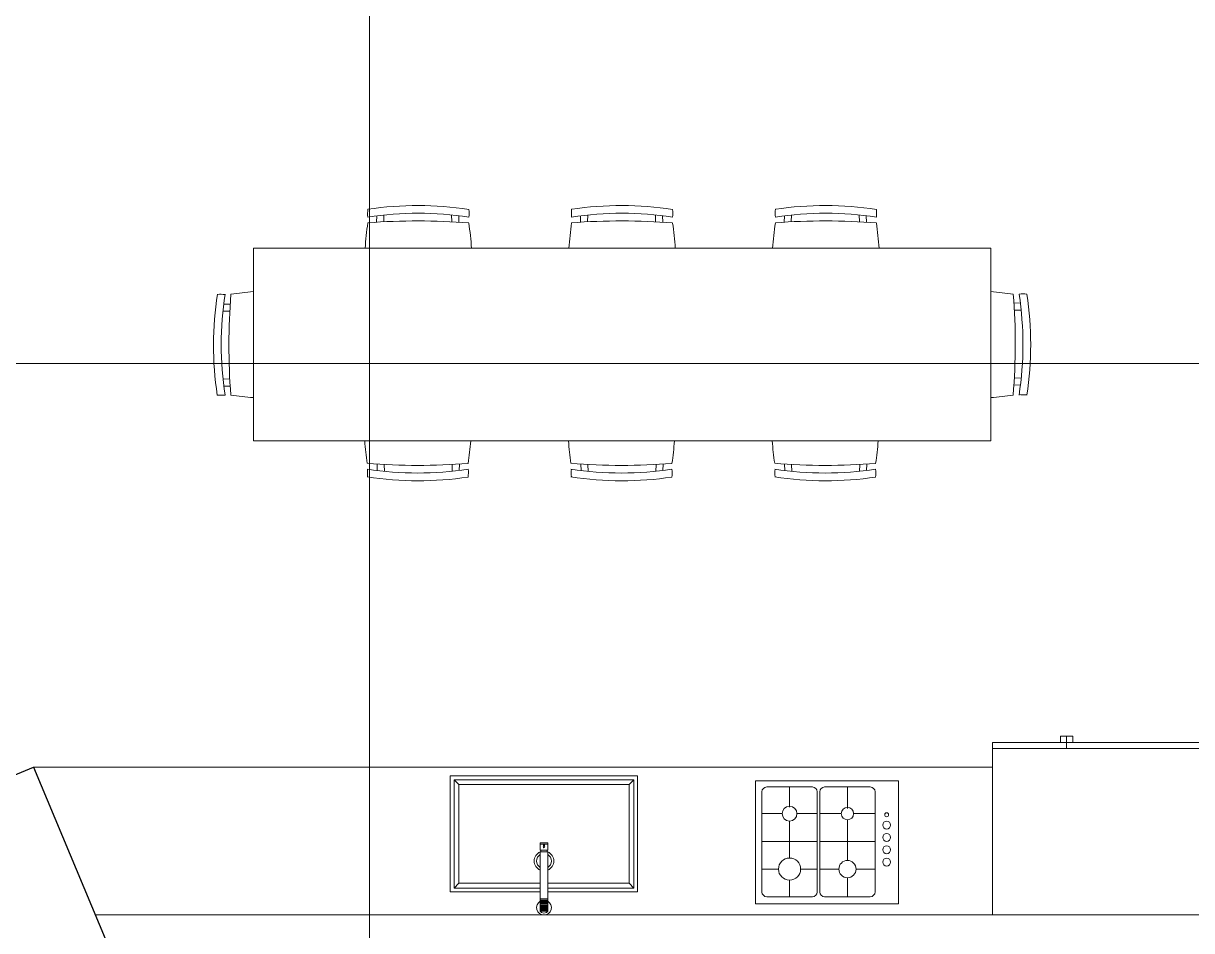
# Model space of a CAD drawing. Header units: millimetres. Extents: x 19901 to 56688, y 13732 to 29551.
# Drawn here: x 44345.3 to 44819.3, y 22494 to 22862.2 of the extents above; entities that cross this region are included whole.
import ezdxf

# ---------------------------------------------------------------- set-up
doc = ezdxf.new("R2010")
doc.units = ezdxf.units.MM
doc.layers.get('0').update_dxf_attribs({"lineweight": 18})
for name, color, linetype, lineweight in [('A-FURN', 9, 'Continuous', 13), ('MURO', 1, 'Continuous', 25), ('SEZIONI_medie_small_section', 2, 'Continuous', 9), ('Wall', 7, 'Continuous', 20)]:
    doc.layers.add(name, color=color, linetype=linetype, lineweight=lineweight)

# ---------------------------------------------------------------- blocks, each defined once
blk = doc.blocks.new('REF36T')
for p, q in [((0, -26.999999), (36, -26.999999)), ((11, -27.999999), (11, -28.999999)), ((12, -26.999999), (12, -28.999999)), ((13, -28.999999), (13, -27.999999)), ((11, -28.999999), (13, -28.999999))]:
    blk.add_line(p, q)
blk.add_lwpolyline([(0, -27.999999), (0, 0), (36, 0), (36, -27.999999)], close=True)

msp = doc.modelspace()

# ---------------------------------------------------------------- linework, layer by layer
at = {"layer": 'A-FURN'}
for p, q in [((44488.76, 22784.1), (44488.68, 22781.49)), ((44491.62, 22784.45), (44491.54, 22781.66)), ((44519.18, 22781.63), (44519.1, 22784.45)), ((44522.04, 22781.48), (44521.96, 22784.11)), ((44571.43, 22784.1), (44571.36, 22781.49)), ((44574.29, 22784.45), (44574.21, 22781.66)), ((44601.86, 22781.63), (44601.77, 22784.45)), ((44604.72, 22781.48), (44604.63, 22784.11)), ((44654.1, 22784.1), (44654.03, 22781.49)), ((44656.97, 22784.45), (44656.89, 22781.66)), ((44684.53, 22781.63), (44684.45, 22784.45)), ((44687.39, 22781.48), (44687.3, 22784.11)), ((44737.83, 22770.92), (44438.65, 22770.92)), ((44438.65, 22770.92), (44438.65, 22692.74)), ((44737.83, 22692.74), (44737.83, 22770.92)), ((44429.13, 22745.44), (44426.31, 22745.36)), ((44429.28, 22748.3), (44426.65, 22748.21)), ((44749.83, 22748.65), (44747.22, 22748.72)), ((44750.18, 22745.78), (44747.39, 22745.86)), ((44426.3, 22717.88), (44429.1, 22717.8)), ((44747.36, 22718.22), (44750.18, 22718.3)), ((44426.65, 22715.01), (44429.27, 22714.94)), ((44747.21, 22715.36), (44749.84, 22715.45)), ((44438.65, 22692.74), (44737.83, 22692.74)), ((44488.86, 22683.37), (44488.95, 22680.74)), ((44491.72, 22683.21), (44491.8, 22680.4)), ((44519.28, 22680.39), (44519.36, 22683.19)), ((44522.15, 22680.74), (44522.22, 22683.36)), ((44571.53, 22683.37), (44571.62, 22680.74)), ((44574.39, 22683.21), (44574.47, 22680.4)), ((44601.95, 22680.39), (44602.03, 22683.19)), ((44604.82, 22680.74), (44604.89, 22683.36)), ((44654.18, 22683.37), (44654.27, 22680.74)), ((44657.04, 22683.21), (44657.12, 22680.4)), ((44684.6, 22680.39), (44684.68, 22683.19)), ((44687.47, 22680.74), (44687.54, 22683.36)), ((44349.43, 22560.4), (44738.57, 22560.4)), ((44518.56, 22509.78), (44518.56, 22556.78)), ((44594.56, 22556.78), (44518.56, 22556.78)), ((44594.56, 22556.78), (44594.56, 22509.78)), ((44520.06, 22555.28), (44593.06, 22555.28)), ((44520.06, 22511.28), (44520.06, 22555.28)), ((44522.06, 22553.28), (44591.06, 22553.28)), ((44593.06, 22555.28), (44593.06, 22511.28)), ((44642.42, 22554.86), (44700.42, 22554.86)), ((44642.42, 22554.86), (44642.42, 22545.4)), ((44665.43, 22552.36), (44646.93, 22552.36)), ((44656.18, 22552.36), (44656.18, 22545.4)), ((44688.93, 22552.36), (44670.43, 22552.36)), ((44679.68, 22552.36), (44679.68, 22545.4)), ((44700.42, 22554.86), (44700.42, 22545.4)), ((44644.93, 22550.36), (44644.93, 22545.4)), ((44667.43, 22550.36), (44667.43, 22545.4)), ((44668.43, 22550.36), (44668.43, 22545.4)), ((44690.93, 22550.36), (44690.93, 22545.4)), ((44642.42, 22504.86), (44642.42, 22545.4)), ((44644.93, 22545.4), (44644.93, 22509.36)), ((44653.18, 22541.5), (44644.93, 22541.5)), ((44656.18, 22545.4), (44656.18, 22544.11)), ((44667.43, 22541.5), (44659.18, 22541.5)), ((44667.43, 22545.4), (44667.43, 22509.36)), ((44668.43, 22545.4), (44668.43, 22509.36)), ((44677.18, 22541.5), (44668.43, 22541.5)), ((44679.68, 22545.4), (44679.68, 22543.61)), ((44690.93, 22541.5), (44682.18, 22541.5)), ((44690.93, 22545.4), (44690.93, 22509.75)), ((44700.42, 22545.4), (44700.42, 22504.86)), ((44656.18, 22530.25), (44656.18, 22538.5)), ((44679.68, 22530.25), (44679.68, 22539)), ((44555.06, 22526.72), (44555.06, 22529.7)), ((44558.06, 22529.7), (44555.06, 22529.7)), ((44558.06, 22529.14), (44555.06, 22529.14)), ((44558.06, 22526.72), (44558.06, 22529.7)), ((44644.93, 22530.25), (44667.43, 22530.25)), ((44656.18, 22530.25), (44656.18, 22523.5)), ((44668.43, 22530.25), (44690.93, 22530.25)), ((44679.68, 22530.25), (44679.68, 22522.5)), ((44558.06, 22526.72), (44555.06, 22526.72)), ((44555.06, 22526.72), (44555.26, 22526.72)), ((44555.06, 22501.9), (44555.06, 22525.99)), ((44558.06, 22525.99), (44555.06, 22525.99)), ((44555.26, 22525.99), (44555.06, 22525.99)), ((44555.26, 22526.72), (44555.26, 22525.99)), ((44558.06, 22526.72), (44557.86, 22526.72)), ((44557.86, 22526.72), (44557.86, 22525.99)), ((44557.86, 22525.99), (44558.06, 22525.99)), ((44558.06, 22501.9), (44558.06, 22525.99)), ((44651.68, 22519), (44644.93, 22519)), ((44667.43, 22519), (44660.68, 22519)), ((44676.18, 22519), (44668.43, 22519)), ((44690.93, 22519), (44683.18, 22519)), ((44522.06, 22513.28), (44520.06, 22511.28)), ((44555.06, 22513.28), (44522.06, 22513.28)), ((44591.06, 22513.28), (44558.06, 22513.28)), ((44591.06, 22513.28), (44593.06, 22511.28)), ((44656.18, 22514.5), (44656.18, 22507.75)), ((44679.68, 22515.5), (44679.68, 22507.75)), ((44555.06, 22509.78), (44518.56, 22509.78)), ((44555.06, 22511.28), (44520.06, 22511.28)), ((44593.06, 22511.28), (44558.06, 22511.28)), ((44594.56, 22509.78), (44558.06, 22509.78)), ((44558.06, 22506.95), (44555.06, 22506.95)), ((44555.06, 22506.45), (44558.06, 22506.45)), ((44558.06, 22505.95), (44555.06, 22505.95)), ((44555.06, 22505.55), (44558.06, 22505.55)), ((44558.06, 22505.15), (44555.06, 22505.15)), ((44555.06, 22504.75), (44558.06, 22504.75)), ((44558.06, 22504.25), (44555.06, 22504.25)), ((44555.06, 22503.85), (44558.06, 22503.85)), ((44700.42, 22504.86), (44642.42, 22504.86)), ((44665.43, 22507.75), (44646.93, 22507.75)), ((44688.93, 22507.75), (44670.43, 22507.75)), ((44738.57, 22500.4), (44374.55, 22500.4)), ((44558.06, 22503.4), (44555.06, 22503.45)), ((44555.06, 22503.1), (44558.06, 22503.1)), ((44558.06, 22502.8), (44555.06, 22502.8)), ((44555.06, 22502.5), (44558.06, 22502.5)), ((44558.06, 22502.2), (44555.06, 22502.2)), ((44555.06, 22501.9), (44558.06, 22501.9))]:
    msp.add_line(p, q, dxfattribs=at)
for points in [[(44485.12, 22786.75, -0.076111), (44526.06, 22786.69, -3.508425)], [(44567.79, 22786.75, -0.076111), (44608.74, 22786.69, -3.508425)], [(44650.46, 22786.75, -0.076111), (44691.41, 22786.69, -3.508425)], [(44485.11, 22783.6, -0.076135), (44526.06, 22783.55, -3.508425)], [(44567.78, 22783.6, -0.076135), (44608.74, 22783.55, -3.508425)], [(44650.45, 22783.6, -0.076135), (44691.41, 22783.55, -3.508425)], [(44485.1, 22781.23, -0.040002), (44526.07, 22781.18, -3.508425)], [(44567.77, 22781.23, -0.040002), (44608.74, 22781.18, -3.508425)], [(44650.44, 22781.23, -0.040002), (44691.42, 22781.18, -3.508425)], [(44424.01, 22711.37, -0.076111), (44424.06, 22752.32, -3.508425)], [(44427.16, 22711.37, -0.076135), (44427.21, 22752.32, -3.508425)], [(44429.53, 22711.36, -0.040002), (44429.58, 22752.33, -3.508425)], [(44746.96, 22752.31, -0.040002), (44746.91, 22711.33, -3.508425)], [(44749.33, 22752.29, -0.076135), (44749.28, 22711.34, -3.508425)], [(44752.48, 22752.29, -0.076111), (44752.43, 22711.34, -3.508425)], [(44525.8, 22683.62, -0.040002), (44484.83, 22683.67, -3.508425)], [(44608.48, 22683.62, -0.040002), (44567.5, 22683.67, -3.508425)], [(44691.12, 22683.62, -0.040002), (44650.15, 22683.67, -3.508425)], [(44525.79, 22681.24, -0.076135), (44484.84, 22681.3, -3.508425)], [(44608.47, 22681.24, -0.076135), (44567.51, 22681.3, -3.508425)], [(44691.11, 22681.24, -0.076135), (44650.16, 22681.3, -3.508425)], [(44525.79, 22678.1, -0.076111), (44484.84, 22678.15, -3.508425)], [(44608.46, 22678.1, -0.076111), (44567.51, 22678.15, -3.508425)], [(44691.11, 22678.1, -0.076111), (44650.16, 22678.15, -3.508425)]]:
    msp.add_lwpolyline(points, format="xyb", dxfattribs=at)
for points in [[(44520.06, 22555.28), (44522.06, 22553.28)], [(44522.06, 22553.28), (44522.06, 22513.28)], [(44591.06, 22553.28), (44593.06, 22555.28)], [(44591.06, 22553.28), (44591.06, 22513.28)], [(44556.56, 22529.14), (44556.36, 22529.14), (44556.36, 22528.29)], [(44556.56, 22529.14), (44556.76, 22529.14), (44556.76, 22528.29)]]:
    msp.add_lwpolyline(points, dxfattribs=at)
for centre, radius in [((44656.18, 22541.5), 3), ((44679.68, 22541.5), 2.5), ((44695.58, 22541.05), 0.8), ((44695.58, 22536.85), 1.6), ((44695.58, 22531.85), 1.6), ((44556.56, 22528), 0.35), ((44695.58, 22526.85), 1.6), ((44656.18, 22519), 4.5), ((44679.68, 22519), 3.5), ((44695.58, 22521.85), 1.6)]:
    msp.add_circle(centre, radius, dxfattribs=at)
for centre, radius, start, end in [((44495.82, 22785.15), 10.82, 171.5154, 188.2468), ((44515.36, 22785.14), 10.82, 351.5154, 8.2468), ((44578.49, 22785.15), 10.82, 171.5154, 188.2468), ((44598.03, 22785.14), 10.82, 351.5154, 8.2468), ((44661.17, 22785.15), 10.82, 171.5154, 188.2468), ((44680.7, 22785.14), 10.82, 351.5154, 8.2468), ((44628.44, 22760.55), 144.82, 171.7935, 175.8963), ((44382.78, 22760.81), 144.73, 4.0029, 8.0879), ((44711.11, 22760.55), 144.82, 171.7935, 175.8963), ((44465.45, 22760.81), 144.73, 4.0029, 8.0879), ((44793.78, 22760.55), 144.82, 171.7935, 175.8963), ((44548.12, 22760.81), 144.73, 4.0029, 8.0879), ((44425.62, 22741.44), 10.82, 81.5154, 98.2468), ((44449.94, 22609.03), 144.73, 94.4723, 98.0879), ((44726.29, 22608.97), 144.82, 81.7935, 85.4272), ((44750.89, 22741.58), 10.82, 81.5154, 98.2468), ((44425.6, 22722.08), 10.82, 261.5154, 278.2468), ((44450.2, 22854.69), 144.82, 261.7935, 265.4272), ((44726.55, 22854.63), 144.73, 274.4723, 278.0879), ((44750.87, 22722.22), 10.82, 261.5154, 278.2468), ((44628.13, 22704.03), 144.73, 184.4723, 188.0879), ((44382.47, 22704.29), 144.82, 351.7935, 355.4272), ((44710.8, 22704.03), 144.73, 184.4723, 188.0879), ((44465.14, 22704.29), 144.82, 351.7935, 355.4272), ((44793.44, 22704.03), 144.73, 184.4723, 188.0879), ((44547.78, 22704.29), 144.82, 351.7935, 355.4272), ((44495.72, 22679.7), 10.82, 171.5154, 188.2468), ((44515.08, 22679.69), 10.82, 351.5154, 8.2468), ((44578.39, 22679.7), 10.82, 171.5154, 188.2468), ((44597.75, 22679.69), 10.82, 351.5154, 8.2468), ((44661.04, 22679.7), 10.82, 171.5154, 188.2468), ((44680.4, 22679.69), 10.82, 351.5154, 8.2468), ((44647.12, 22550.17), 2.2, 94.974, 175.026), ((44665.24, 22550.17), 2.2, 4.974, 85.026), ((44670.62, 22550.17), 2.2, 94.974, 175.026), ((44688.74, 22550.17), 2.2, 4.974, 85.026), ((44556.56, 22522.28), 4, 112.0243, 247.9757), ((44556.56, 22522.28), 3, 120, 240), ((44556.56, 22522.28), 4, 292.0243, 67.9757), ((44556.56, 22522.28), 3, 300, 60), ((44647.12, 22509.94), 2.2, 184.974, 265.026), ((44665.24, 22509.94), 2.2, 274.974, 355.026), ((44670.62, 22509.94), 2.2, 184.974, 265.026), ((44688.74, 22509.94), 2.2, 274.974, 355.026), ((44556.56, 22503.4), 3, 120, 60)]:
    msp.add_arc(centre, radius, start, end, dxfattribs=at)
msp.add_open_spline([(44558.06, 22501.9), (44558.06, 22500.9), (44555.06, 22500.9), (44555.06, 22501.9)], degree=3, dxfattribs=at)
at = {"layer": 'MURO'}
for p, q in [((44294.09, 22537.23), (44349.43, 22560.4)), ((44349.43, 22560.4), (44396.61, 22447.72))]:
    msp.add_line(p, q, dxfattribs=at)
at = {"layer": 'SEZIONI_medie_small_section'}
for p, q in [((44485.81, 24268.07), (44485.81, 21399.45)), ((43470.96, 22724.15), (45906.18, 22724.15))]:
    msp.add_line(p, q, dxfattribs=at)
at = {"layer": 'Wall'}
msp.add_line((44374.55, 22500.4), (44828.57, 22500.4), dxfattribs=at)

# ---------------------------------------------------------------- block references
at = {"layer": 'A-FURN', "xscale": -2.499999999999905, "yscale": 2.499999999999905, "zscale": 2.499999999999905, "rotation": 180}
msp.add_blockref('REF36T', (44738.57, 22500.4), dxfattribs=at)

doc.saveas('drawing.dxf')
